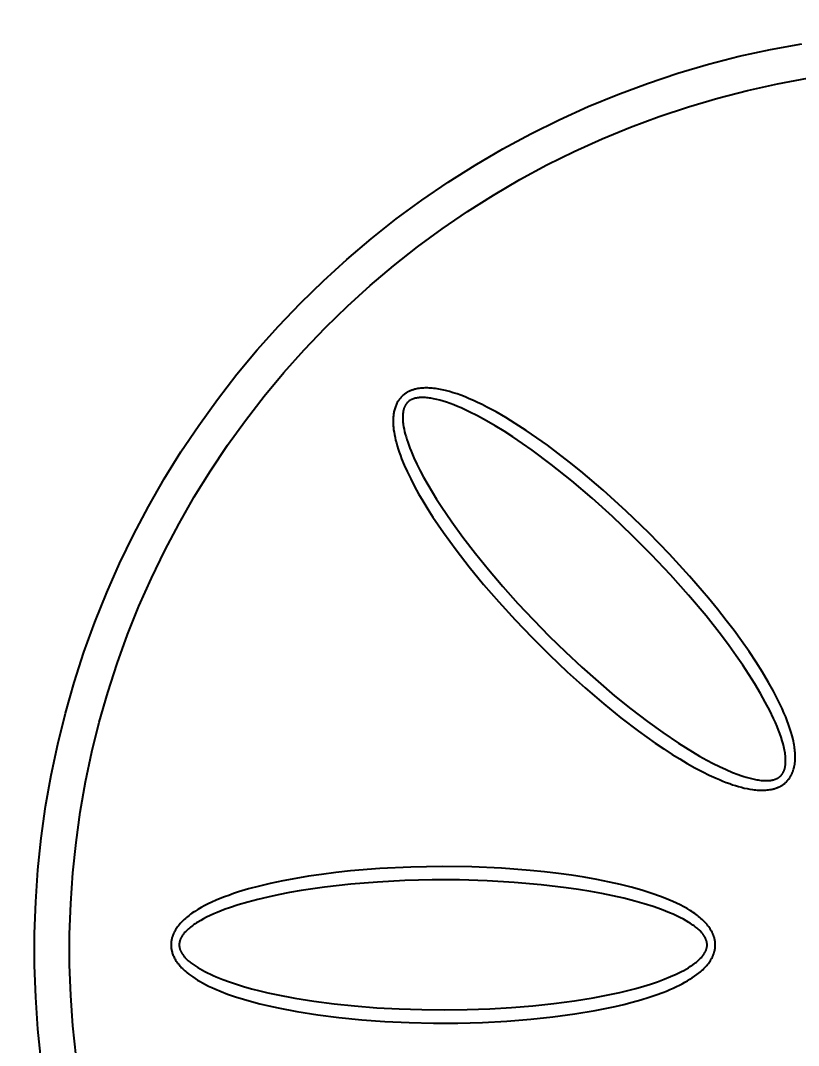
# Model space of a CAD drawing. Header units: millimetres. Extents: x 2944 to 4044, y 1234 to 2718.
# Drawn here: x 3771.12 to 3798.56, y 1648.85 to 1685 of the extents above; entities that cross this region are included whole.
import ezdxf

# ---------------------------------------------------------------- set-up
doc = ezdxf.new("R2010")
doc.units = ezdxf.units.MM
doc.layers.add('DIM2', color=3, linetype='Continuous')
doc.layers.add('main', color=7, linetype='Continuous')
doc.styles.get("Standard").update_dxf_attribs({"font": 'arial.ttf'})
doc.dimstyles.new('ISO-25', dxfattribs={"dimtxt": 2.5, "dimasz": 2.5, "dimexe": 1.25, "dimexo": 0.625, "dimtad": 1, "dimtxsty": 'Standard', "dimcen": 2.5, "dimadec": 0, "dimazin": 0, "dimtfac": 1, "dimtmove": 0, "dimatfit": 3, "dimfxl": 1, "dimarcsym": 0})

# ---------------------------------------------------------------- blocks, each defined once
blk = doc.blocks.new('*D23')
at = {"layer": 'Defpoints', "color": 0, "transparency": 16777216}
for p in [(3748.658, 1786.691), (3748.658, 1652.306), (3895.616, 1649.24)]:
    blk.add_point(p, dxfattribs=at)
at = {"layer": 'DIM2', "color": 0, "lineweight": -2, "transparency": 16777216}
for p, q in [((3748.658, 1652.931), (3748.658, 1787.941)), ((3895.616, 1649.865), (3895.616, 1787.941)), ((3883.616, 1786.691), (3760.658, 1786.691))]:
    blk.add_line(p, q, dxfattribs=at)
at = {"layer": 'DIM2', "color": 0, "transparency": 16777216}
for points in [[(3760.658, 1788.691), (3760.658, 1784.691), (3748.658, 1786.691)], [(3883.616, 1788.691), (3883.616, 1784.691), (3895.616, 1786.691)]]:
    blk.add_solid(points, dxfattribs=at)
at = {"layer": 'DIM2', "color": 0, "transparency": 16777216, "insert": (3822.137, 1799.222), "char_height": 15, "attachment_point": 5}
blk.add_mtext('147', dxfattribs=at)

msp = doc.modelspace()

# ---------------------------------------------------------------- linework, layer by layer
at = {"layer": 'main'}
for p, q in [((3796.47, 1683.734), (3797.568, 1683.976)), ((3797.568, 1683.976), (3798.673, 1684.179)), ((3795.382, 1683.454), (3796.47, 1683.734)), ((3794.303, 1683.136), (3795.382, 1683.454)), ((3793.237, 1682.781), (3794.303, 1683.136)), ((3797.813, 1682.765), (3798.877, 1682.961)), ((3792.183, 1682.39), (3793.237, 1682.781)), ((3795.711, 1682.263), (3796.758, 1682.532)), ((3796.758, 1682.532), (3797.813, 1682.765)), ((3791.144, 1681.962), (3792.183, 1682.39)), ((3794.674, 1681.957), (3795.711, 1682.263)), ((3790.12, 1681.498), (3791.144, 1681.962)), ((3793.648, 1681.616), (3794.674, 1681.957)), ((3789.113, 1680.999), (3790.12, 1681.498)), ((3792.635, 1681.24), (3793.648, 1681.616)), ((3791.635, 1680.828), (3792.635, 1681.24)), ((3788.124, 1680.466), (3789.113, 1680.999)), ((3790.65, 1680.382), (3791.635, 1680.828)), ((3787.154, 1679.898), (3788.124, 1680.466)), ((3789.682, 1679.902), (3790.65, 1680.382)), ((3786.204, 1679.297), (3787.154, 1679.898)), ((3788.73, 1679.389), (3789.682, 1679.902)), ((3785.276, 1678.664), (3786.204, 1679.297)), ((3787.797, 1678.843), (3788.73, 1679.389)), ((3784.37, 1677.998), (3785.276, 1678.664)), ((3786.884, 1678.265), (3787.797, 1678.843)), ((3785.991, 1677.656), (3786.884, 1678.265)), ((3783.488, 1677.302), (3784.37, 1677.998)), ((3785.119, 1677.016), (3785.991, 1677.656)), ((3782.631, 1676.575), (3783.488, 1677.302)), ((3784.271, 1676.346), (3785.119, 1677.016)), ((3781.799, 1675.819), (3782.631, 1676.575)), ((3783.446, 1675.647), (3784.271, 1676.346)), ((3780.994, 1675.035), (3781.799, 1675.819)), ((3782.646, 1674.92), (3783.446, 1675.647)), ((3780.217, 1674.223), (3780.994, 1675.035)), ((3781.872, 1674.166), (3782.646, 1674.92)), ((3779.468, 1673.385), (3780.217, 1674.223)), ((3781.124, 1673.385), (3781.872, 1674.166)), ((3778.749, 1672.521), (3779.468, 1673.385)), ((3780.404, 1672.579), (3781.124, 1673.385)), ((3778.06, 1671.633), (3778.749, 1672.521)), ((3779.712, 1671.748), (3780.404, 1672.579)), ((3785.277, 1672.034), (3785.226, 1672.029)), ((3785.327, 1672.037), (3785.277, 1672.034)), ((3785.378, 1672.039), (3785.327, 1672.037)), ((3785.429, 1672.04), (3785.378, 1672.039)), ((3785.479, 1672.039), (3785.429, 1672.04)), ((3785.53, 1672.038), (3785.479, 1672.039)), ((3785.58, 1672.035), (3785.53, 1672.038)), ((3785.631, 1672.031), (3785.58, 1672.035)), ((3785.692, 1672.025), (3785.631, 1672.031)), ((3779.05, 1670.894), (3779.712, 1671.748)), ((3784.515, 1671.684), (3784.496, 1671.66)), ((3784.536, 1671.707), (3784.515, 1671.684)), ((3784.557, 1671.729), (3784.536, 1671.707)), ((3784.579, 1671.751), (3784.557, 1671.729)), ((3784.59, 1671.761), (3784.579, 1671.751)), ((3784.601, 1671.772), (3784.59, 1671.761)), ((3784.616, 1671.785), (3784.601, 1671.772)), ((3784.632, 1671.798), (3784.616, 1671.785)), ((3784.648, 1671.81), (3784.632, 1671.798)), ((3784.664, 1671.823), (3784.648, 1671.81)), ((3784.68, 1671.834), (3784.664, 1671.823)), ((3784.697, 1671.846), (3784.68, 1671.834)), ((3784.714, 1671.857), (3784.697, 1671.846)), ((3784.731, 1671.868), (3784.714, 1671.857)), ((3784.748, 1671.878), (3784.731, 1671.868)), ((3784.766, 1671.888), (3784.748, 1671.878)), ((3784.783, 1671.898), (3784.766, 1671.888)), ((3784.801, 1671.907), (3784.783, 1671.898)), ((3784.819, 1671.916), (3784.801, 1671.907)), ((3784.837, 1671.925), (3784.819, 1671.916)), ((3784.856, 1671.933), (3784.837, 1671.925)), ((3784.874, 1671.941), (3784.856, 1671.933)), ((3784.896, 1671.949), (3784.874, 1671.941)), ((3784.917, 1671.958), (3784.896, 1671.949)), ((3784.938, 1671.965), (3784.917, 1671.958)), ((3784.96, 1671.972), (3784.938, 1671.965)), ((3784.981, 1671.979), (3784.96, 1671.972)), ((3785.003, 1671.986), (3784.981, 1671.979)), ((3785.025, 1671.992), (3785.003, 1671.986)), ((3785.036, 1671.674), (3785.018, 1671.669)), ((3785.047, 1671.997), (3785.025, 1671.992)), ((3785.055, 1671.678), (3785.036, 1671.674)), ((3785.092, 1672.007), (3785.047, 1671.997)), ((3785.073, 1671.682), (3785.055, 1671.678)), ((3785.092, 1671.685), (3785.073, 1671.682)), ((3785.136, 1672.016), (3785.092, 1672.007)), ((3785.11, 1671.689), (3785.092, 1671.685)), ((3785.129, 1671.691), (3785.11, 1671.689)), ((3785.148, 1671.694), (3785.129, 1671.691)), ((3785.181, 1672.023), (3785.136, 1672.016)), ((3785.167, 1671.696), (3785.148, 1671.694)), ((3785.186, 1671.698), (3785.167, 1671.696)), ((3785.226, 1672.029), (3785.181, 1672.023)), ((3785.224, 1671.7), (3785.186, 1671.698)), ((3785.262, 1671.701), (3785.224, 1671.7)), ((3785.3, 1671.701), (3785.262, 1671.701)), ((3785.348, 1671.7), (3785.3, 1671.701)), ((3785.397, 1671.698), (3785.348, 1671.7)), ((3785.445, 1671.694), (3785.397, 1671.698)), ((3785.494, 1671.689), (3785.445, 1671.694)), ((3785.542, 1671.682), (3785.494, 1671.689)), ((3785.59, 1671.675), (3785.542, 1671.682)), ((3785.638, 1671.667), (3785.59, 1671.675)), ((3785.752, 1672.017), (3785.692, 1672.025)), ((3785.813, 1672.008), (3785.752, 1672.017)), ((3785.873, 1671.998), (3785.813, 1672.008)), ((3785.933, 1671.987), (3785.873, 1671.998)), ((3785.993, 1671.975), (3785.933, 1671.987)), ((3786.112, 1671.947), (3785.993, 1671.975)), ((3786.248, 1671.912), (3786.112, 1671.947)), ((3786.382, 1671.872), (3786.248, 1671.912)), ((3786.515, 1671.828), (3786.382, 1671.872)), ((3786.647, 1671.781), (3786.515, 1671.828)), ((3786.797, 1671.723), (3786.647, 1671.781)), ((3786.945, 1671.662), (3786.797, 1671.723)), ((3777.403, 1670.721), (3778.06, 1671.633)), ((3784.316, 1671.308), (3784.307, 1671.273)), ((3784.327, 1671.343), (3784.316, 1671.308)), ((3784.338, 1671.375), (3784.327, 1671.343)), ((3784.35, 1671.406), (3784.338, 1671.375)), ((3784.363, 1671.437), (3784.35, 1671.406)), ((3784.377, 1671.468), (3784.363, 1671.437)), ((3784.391, 1671.498), (3784.377, 1671.468)), ((3784.407, 1671.527), (3784.391, 1671.498)), ((3784.424, 1671.557), (3784.407, 1671.527)), ((3784.433, 1671.571), (3784.424, 1671.557)), ((3784.442, 1671.585), (3784.433, 1671.571)), ((3784.459, 1671.611), (3784.442, 1671.585)), ((3784.477, 1671.636), (3784.459, 1671.611)), ((3784.496, 1671.66), (3784.477, 1671.636)), ((3784.638, 1671.31), (3784.634, 1671.297)), ((3784.643, 1671.323), (3784.638, 1671.31)), ((3784.647, 1671.337), (3784.643, 1671.323)), ((3784.652, 1671.35), (3784.647, 1671.337)), ((3784.658, 1671.363), (3784.652, 1671.35)), ((3784.663, 1671.376), (3784.658, 1671.363)), ((3784.669, 1671.388), (3784.663, 1671.376)), ((3784.675, 1671.399), (3784.669, 1671.388)), ((3784.68, 1671.41), (3784.675, 1671.399)), ((3784.686, 1671.421), (3784.68, 1671.41)), ((3784.692, 1671.431), (3784.686, 1671.421)), ((3784.698, 1671.442), (3784.692, 1671.431)), ((3784.705, 1671.452), (3784.698, 1671.442)), ((3784.712, 1671.462), (3784.705, 1671.452)), ((3784.719, 1671.472), (3784.712, 1671.462)), ((3784.726, 1671.482), (3784.719, 1671.472)), ((3784.733, 1671.491), (3784.726, 1671.482)), ((3784.741, 1671.5), (3784.733, 1671.491)), ((3784.749, 1671.51), (3784.741, 1671.5)), ((3784.757, 1671.519), (3784.749, 1671.51)), ((3784.765, 1671.527), (3784.757, 1671.519)), ((3784.774, 1671.536), (3784.765, 1671.527)), ((3784.783, 1671.544), (3784.774, 1671.536)), ((3784.794, 1671.554), (3784.783, 1671.544)), ((3784.806, 1671.564), (3784.794, 1671.554)), ((3784.819, 1671.574), (3784.806, 1671.564)), ((3784.831, 1671.583), (3784.819, 1671.574)), ((3784.844, 1671.592), (3784.831, 1671.583)), ((3784.857, 1671.6), (3784.844, 1671.592)), ((3784.871, 1671.608), (3784.857, 1671.6)), ((3784.884, 1671.616), (3784.871, 1671.608)), ((3784.898, 1671.623), (3784.884, 1671.616)), ((3784.912, 1671.63), (3784.898, 1671.623)), ((3784.926, 1671.636), (3784.912, 1671.63)), ((3784.941, 1671.642), (3784.926, 1671.636)), ((3784.955, 1671.648), (3784.941, 1671.642)), ((3784.97, 1671.653), (3784.955, 1671.648)), ((3784.985, 1671.659), (3784.97, 1671.653)), ((3785, 1671.663), (3784.985, 1671.659)), ((3785.018, 1671.669), (3785, 1671.663)), ((3785.686, 1671.658), (3785.638, 1671.667)), ((3785.743, 1671.646), (3785.686, 1671.658)), ((3785.8, 1671.633), (3785.743, 1671.646)), ((3785.913, 1671.604), (3785.8, 1671.633)), ((3786.025, 1671.571), (3785.913, 1671.604)), ((3786.137, 1671.535), (3786.025, 1671.571)), ((3786.268, 1671.49), (3786.137, 1671.535)), ((3786.399, 1671.441), (3786.268, 1671.49)), ((3786.528, 1671.389), (3786.399, 1671.441)), ((3786.656, 1671.334), (3786.528, 1671.389)), ((3786.802, 1671.269), (3786.656, 1671.334)), ((3787.092, 1671.598), (3786.945, 1671.662)), ((3787.237, 1671.531), (3787.092, 1671.598)), ((3787.403, 1671.451), (3787.237, 1671.531)), ((3787.568, 1671.368), (3787.403, 1671.451)), ((3787.892, 1671.194), (3787.568, 1671.368)), ((3784.261, 1670.98), (3784.26, 1670.94)), ((3784.264, 1671.02), (3784.261, 1670.98)), ((3784.268, 1671.059), (3784.264, 1671.02)), ((3784.272, 1671.095), (3784.268, 1671.059)), ((3784.277, 1671.131), (3784.272, 1671.095)), ((3784.283, 1671.167), (3784.277, 1671.131)), ((3784.29, 1671.203), (3784.283, 1671.167)), ((3784.298, 1671.238), (3784.29, 1671.203)), ((3784.307, 1671.273), (3784.298, 1671.238)), ((3784.598, 1671.074), (3784.597, 1671.041)), ((3784.597, 1671.041), (3784.597, 1671.007)), ((3784.597, 1671.007), (3784.597, 1670.974)), ((3784.597, 1670.974), (3784.598, 1670.941)), ((3784.6, 1671.107), (3784.598, 1671.074)), ((3784.604, 1671.14), (3784.6, 1671.107)), ((3784.608, 1671.173), (3784.604, 1671.14)), ((3784.612, 1671.201), (3784.608, 1671.173)), ((3784.617, 1671.228), (3784.612, 1671.201)), ((3784.623, 1671.256), (3784.617, 1671.228)), ((3784.627, 1671.269), (3784.623, 1671.256)), ((3784.63, 1671.283), (3784.627, 1671.269)), ((3784.634, 1671.297), (3784.63, 1671.283)), ((3786.945, 1671.201), (3786.802, 1671.269)), ((3787.23, 1671.057), (3786.945, 1671.201)), ((3787.549, 1670.884), (3787.23, 1671.057)), ((3788.234, 1670.996), (3787.892, 1671.194)), ((3788.57, 1670.79), (3788.234, 1670.996)), ((3776.777, 1669.787), (3777.403, 1670.721)), ((3778.418, 1670.017), (3779.05, 1670.894)), ((3784.26, 1670.94), (3784.258, 1670.9)), ((3784.258, 1670.9), (3784.258, 1670.861)), ((3784.258, 1670.861), (3784.259, 1670.821)), ((3784.259, 1670.821), (3784.26, 1670.781)), ((3784.26, 1670.781), (3784.262, 1670.741)), ((3784.262, 1670.741), (3784.265, 1670.697)), ((3784.265, 1670.697), (3784.269, 1670.654)), ((3784.269, 1670.654), (3784.278, 1670.567)), ((3784.598, 1670.941), (3784.6, 1670.908)), ((3784.6, 1670.908), (3784.603, 1670.867)), ((3784.603, 1670.867), (3784.607, 1670.827)), ((3784.607, 1670.827), (3784.612, 1670.786)), ((3784.612, 1670.786), (3784.617, 1670.746)), ((3784.617, 1670.746), (3784.63, 1670.666)), ((3784.63, 1670.666), (3784.646, 1670.586)), ((3784.646, 1670.586), (3784.666, 1670.496)), ((3787.864, 1670.701), (3787.549, 1670.884)), ((3788.174, 1670.511), (3787.864, 1670.701)), ((3788.954, 1670.541), (3788.57, 1670.79)), ((3784.278, 1670.567), (3784.291, 1670.48)), ((3784.291, 1670.48), (3784.306, 1670.394)), ((3784.306, 1670.394), (3784.326, 1670.295)), ((3784.326, 1670.295), (3784.348, 1670.197)), ((3784.666, 1670.496), (3784.689, 1670.406)), ((3784.689, 1670.406), (3784.714, 1670.317)), ((3784.714, 1670.317), (3784.741, 1670.228)), ((3784.741, 1670.228), (3784.776, 1670.123)), ((3788.48, 1670.314), (3788.174, 1670.511)), ((3788.824, 1670.081), (3788.48, 1670.314)), ((3789.332, 1670.283), (3788.954, 1670.541)), ((3789.704, 1670.017), (3789.332, 1670.283)), ((3777.816, 1669.119), (3778.418, 1670.017)), ((3784.348, 1670.197), (3784.374, 1670.099)), ((3784.374, 1670.099), (3784.401, 1670.002)), ((3784.401, 1670.002), (3784.437, 1669.886)), ((3784.437, 1669.886), (3784.475, 1669.771)), ((3784.776, 1670.123), (3784.812, 1670.019)), ((3784.812, 1670.019), (3784.851, 1669.916)), ((3784.851, 1669.916), (3784.892, 1669.814)), ((3789.165, 1669.842), (3788.824, 1670.081)), ((3790.071, 1669.743), (3789.704, 1670.017)), ((3776.185, 1668.832), (3776.777, 1669.787)), ((3784.475, 1669.771), (3784.515, 1669.657)), ((3784.515, 1669.657), (3784.558, 1669.544)), ((3784.558, 1669.544), (3784.65, 1669.32)), ((3784.892, 1669.814), (3784.992, 1669.579)), ((3784.992, 1669.579), (3785.1, 1669.347)), ((3789.832, 1669.345), (3789.165, 1669.842)), ((3790.48, 1669.426), (3790.071, 1669.743)), ((3784.65, 1669.32), (3784.75, 1669.099)), ((3785.1, 1669.347), (3785.215, 1669.119)), ((3790.564, 1668.761), (3789.832, 1669.345)), ((3790.883, 1669.101), (3790.48, 1669.426)), ((3775.626, 1667.857), (3776.185, 1668.832)), ((3777.246, 1668.2), (3777.816, 1669.119)), ((3784.75, 1669.099), (3784.879, 1668.832)), ((3784.879, 1668.832), (3785.015, 1668.57)), ((3785.215, 1669.119), (3785.334, 1668.893)), ((3785.334, 1668.893), (3785.48, 1668.633)), ((3791.671, 1668.431), (3790.883, 1669.101)), ((3785.015, 1668.57), (3785.158, 1668.311)), ((3785.48, 1668.633), (3785.632, 1668.376)), ((3791.277, 1668.154), (3790.564, 1668.761)), ((3792.485, 1667.692), (3791.671, 1668.431)), ((3776.708, 1667.262), (3777.246, 1668.2)), ((3785.158, 1668.311), (3785.307, 1668.055)), ((3785.307, 1668.055), (3785.481, 1667.77)), ((3785.632, 1668.376), (3785.788, 1668.123)), ((3785.788, 1668.123), (3785.949, 1667.872)), ((3791.996, 1667.507), (3791.277, 1668.154)), ((3775.101, 1666.864), (3775.626, 1667.857)), ((3785.481, 1667.77), (3785.661, 1667.489)), ((3785.949, 1667.872), (3786.326, 1667.317)), ((3785.661, 1667.489), (3786.036, 1666.938)), ((3792.696, 1666.84), (3791.996, 1667.507)), ((3793.276, 1666.928), (3792.485, 1667.692)), ((3776.203, 1666.306), (3776.708, 1667.262)), ((3786.326, 1667.317), (3786.72, 1666.774)), ((3774.611, 1665.852), (3775.101, 1666.864)), ((3786.036, 1666.938), (3786.478, 1666.33)), ((3786.72, 1666.774), (3787.162, 1666.199)), ((3793.378, 1666.154), (3792.696, 1666.84)), ((3794.009, 1666.174), (3793.276, 1666.928)), ((3775.732, 1665.334), (3776.203, 1666.306)), ((3786.478, 1666.33), (3786.938, 1665.735)), ((3787.162, 1666.199), (3787.62, 1665.635)), ((3794.041, 1665.45), (3793.378, 1666.154)), ((3794.719, 1665.399), (3794.009, 1666.174)), ((3774.156, 1664.824), (3774.611, 1665.852)), ((3786.938, 1665.735), (3787.453, 1665.108)), ((3787.62, 1665.635), (3788.133, 1665.033)), ((3775.294, 1664.345), (3775.732, 1665.334)), ((3794.68, 1664.734), (3794.041, 1665.45)), ((3795.378, 1664.633), (3794.719, 1665.399)), ((3773.737, 1663.781), (3774.156, 1664.824)), ((3787.453, 1665.108), (3787.984, 1664.495)), ((3788.133, 1665.033), (3788.661, 1664.444)), ((3787.984, 1664.495), (3788.564, 1663.858)), ((3788.661, 1664.444), (3789.207, 1663.862)), ((3795.297, 1663.999), (3794.68, 1664.734)), ((3795.698, 1664.242), (3795.378, 1664.633)), ((3774.892, 1663.342), (3775.294, 1664.345)), ((3796.011, 1663.845), (3795.698, 1664.242)), ((3773.355, 1662.724), (3773.737, 1663.781)), ((3788.564, 1663.858), (3789.16, 1663.235)), ((3789.207, 1663.862), (3789.765, 1663.293)), ((3795.843, 1663.305), (3795.297, 1663.999)), ((3796.285, 1663.484), (3796.011, 1663.845)), ((3796.553, 1663.117), (3796.285, 1663.484)), ((3774.524, 1662.325), (3774.892, 1663.342)), ((3789.16, 1663.235), (3789.771, 1662.628)), ((3789.765, 1663.293), (3790.336, 1662.736)), ((3796.107, 1662.951), (3795.843, 1663.305)), ((3796.813, 1662.745), (3796.553, 1663.117)), ((3773.009, 1661.655), (3773.355, 1662.724)), ((3790.336, 1662.736), (3790.919, 1662.192)), ((3796.365, 1662.593), (3796.107, 1662.951)), ((3797.065, 1662.368), (3796.813, 1662.745)), ((3774.191, 1661.297), (3774.524, 1662.325)), ((3789.771, 1662.628), (3790.396, 1662.035)), ((3796.59, 1662.267), (3796.365, 1662.593)), ((3797.288, 1662.015), (3797.065, 1662.368)), ((3790.396, 1662.035), (3791.034, 1661.461)), ((3790.919, 1662.192), (3791.489, 1661.684)), ((3796.809, 1661.936), (3796.59, 1662.267)), ((3797.02, 1661.601), (3796.809, 1661.936)), ((3797.502, 1661.657), (3797.288, 1662.015)), ((3772.701, 1660.574), (3773.009, 1661.655)), ((3791.489, 1661.684), (3792.071, 1661.189)), ((3797.222, 1661.26), (3797.02, 1661.601)), ((3797.677, 1661.343), (3797.502, 1661.657)), ((3773.895, 1660.257), (3774.191, 1661.297)), ((3791.034, 1661.461), (3791.686, 1660.903)), ((3792.071, 1661.189), (3792.643, 1660.727)), ((3797.388, 1660.964), (3797.222, 1661.26)), ((3797.843, 1661.023), (3797.677, 1661.343)), ((3791.686, 1660.903), (3792.294, 1660.412)), ((3797.545, 1660.663), (3797.388, 1660.964)), ((3797.981, 1660.735), (3797.843, 1661.023)), ((3772.431, 1659.483), (3772.701, 1660.574)), ((3792.643, 1660.727), (3793.228, 1660.279)), ((3797.678, 1660.385), (3797.545, 1660.663)), ((3798.045, 1660.589), (3797.981, 1660.735)), ((3798.107, 1660.442), (3798.045, 1660.589)), ((3773.635, 1659.208), (3773.895, 1660.257)), ((3792.294, 1660.412), (3792.915, 1659.939)), ((3793.228, 1660.279), (3793.769, 1659.889)), ((3797.741, 1660.244), (3797.678, 1660.385)), ((3797.801, 1660.102), (3797.741, 1660.244)), ((3798.161, 1660.306), (3798.107, 1660.442)), ((3798.211, 1660.169), (3798.161, 1660.306)), ((3798.258, 1660.031), (3798.211, 1660.169)), ((3792.915, 1659.939), (3793.504, 1659.519)), ((3793.769, 1659.889), (3794.322, 1659.515)), ((3797.851, 1659.978), (3797.801, 1660.102)), ((3797.898, 1659.852), (3797.851, 1659.978)), ((3797.942, 1659.725), (3797.898, 1659.852)), ((3798.302, 1659.892), (3798.258, 1660.031)), ((3798.336, 1659.768), (3798.302, 1659.892)), ((3798.367, 1659.643), (3798.336, 1659.768)), ((3772.198, 1658.384), (3772.431, 1659.483)), ((3793.504, 1659.519), (3793.804, 1659.316)), ((3794.322, 1659.515), (3794.569, 1659.358)), ((3797.982, 1659.596), (3797.942, 1659.725)), ((3798.013, 1659.488), (3797.982, 1659.596)), ((3798.04, 1659.38), (3798.013, 1659.488)), ((3798.381, 1659.58), (3798.367, 1659.643)), ((3798.393, 1659.517), (3798.381, 1659.58)), ((3798.405, 1659.454), (3798.393, 1659.517)), ((3798.415, 1659.39), (3798.405, 1659.454)), ((3798.422, 1659.337), (3798.415, 1659.39)), ((3773.411, 1658.15), (3773.635, 1659.208)), ((3793.804, 1659.316), (3794.107, 1659.12)), ((3794.107, 1659.12), (3794.37, 1658.957)), ((3794.569, 1659.358), (3794.818, 1659.205)), ((3794.818, 1659.205), (3795.07, 1659.057)), ((3795.07, 1659.057), (3795.326, 1658.915)), ((3798.053, 1659.325), (3798.04, 1659.38)), ((3798.064, 1659.27), (3798.053, 1659.325)), ((3798.074, 1659.215), (3798.064, 1659.27)), ((3798.083, 1659.159), (3798.074, 1659.215)), ((3798.089, 1659.114), (3798.083, 1659.159)), ((3798.095, 1659.07), (3798.089, 1659.114)), ((3798.099, 1659.025), (3798.095, 1659.07)), ((3798.103, 1658.98), (3798.099, 1659.025)), ((3798.429, 1659.284), (3798.422, 1659.337)), ((3798.434, 1659.231), (3798.429, 1659.284)), ((3798.439, 1659.177), (3798.434, 1659.231)), ((3798.442, 1659.124), (3798.439, 1659.177)), ((3798.443, 1659.07), (3798.442, 1659.124)), ((3798.444, 1659.017), (3798.443, 1659.07)), ((3794.37, 1658.957), (3794.636, 1658.8)), ((3794.636, 1658.8), (3794.905, 1658.648)), ((3795.326, 1658.915), (3795.548, 1658.798)), ((3795.548, 1658.798), (3795.773, 1658.686)), ((3795.773, 1658.686), (3796.001, 1658.58)), ((3798.08, 1658.642), (3798.084, 1658.659)), ((3798.084, 1658.659), (3798.087, 1658.676)), ((3798.087, 1658.676), (3798.09, 1658.694)), ((3798.09, 1658.694), (3798.093, 1658.711)), ((3798.093, 1658.711), (3798.095, 1658.729)), ((3798.095, 1658.729), (3798.099, 1658.764)), ((3798.099, 1658.764), (3798.102, 1658.799)), ((3798.102, 1658.799), (3798.104, 1658.821)), ((3798.105, 1658.934), (3798.103, 1658.98)), ((3798.104, 1658.821), (3798.105, 1658.844)), ((3798.105, 1658.889), (3798.105, 1658.934)), ((3798.105, 1658.844), (3798.105, 1658.889)), ((3798.399, 1658.637), (3798.405, 1658.66)), ((3798.405, 1658.66), (3798.41, 1658.683)), ((3798.41, 1658.683), (3798.419, 1658.729)), ((3798.419, 1658.729), (3798.427, 1658.776)), ((3798.427, 1658.776), (3798.433, 1658.822)), ((3798.433, 1658.822), (3798.437, 1658.869)), ((3798.437, 1658.869), (3798.441, 1658.916)), ((3798.441, 1658.916), (3798.443, 1658.963)), ((3798.443, 1658.963), (3798.444, 1659.017)), ((3772.004, 1657.276), (3772.198, 1658.384)), ((3794.905, 1658.648), (3795.179, 1658.504)), ((3795.179, 1658.504), (3795.412, 1658.388)), ((3795.412, 1658.388), (3795.649, 1658.279)), ((3796.001, 1658.58), (3796.233, 1658.482)), ((3796.233, 1658.482), (3796.428, 1658.407)), ((3796.428, 1658.407), (3796.526, 1658.372)), ((3796.526, 1658.372), (3796.625, 1658.34)), ((3796.625, 1658.34), (3796.715, 1658.312)), ((3796.715, 1658.312), (3796.806, 1658.286)), ((3797.84, 1658.291), (3797.853, 1658.299)), ((3797.853, 1658.299), (3797.866, 1658.308)), ((3797.866, 1658.308), (3797.878, 1658.316)), ((3797.878, 1658.316), (3797.89, 1658.325)), ((3797.89, 1658.325), (3797.902, 1658.335)), ((3797.902, 1658.335), (3797.913, 1658.345)), ((3797.913, 1658.345), (3797.924, 1658.355)), ((3797.924, 1658.355), (3797.935, 1658.365)), ((3797.935, 1658.365), (3797.945, 1658.376)), ((3797.945, 1658.376), (3797.955, 1658.387)), ((3797.955, 1658.387), (3797.964, 1658.398)), ((3797.964, 1658.398), (3797.974, 1658.41)), ((3797.974, 1658.41), (3797.983, 1658.421)), ((3797.983, 1658.421), (3797.991, 1658.434)), ((3797.991, 1658.434), (3797.999, 1658.446)), ((3797.999, 1658.446), (3798.007, 1658.459)), ((3798.007, 1658.459), (3798.015, 1658.472)), ((3798.015, 1658.472), (3798.022, 1658.485)), ((3798.022, 1658.485), (3798.029, 1658.498)), ((3798.029, 1658.498), (3798.035, 1658.512)), ((3798.035, 1658.512), (3798.042, 1658.525)), ((3798.042, 1658.525), (3798.048, 1658.542)), ((3798.048, 1658.542), (3798.055, 1658.558)), ((3798.055, 1658.558), (3798.06, 1658.575)), ((3798.06, 1658.575), (3798.066, 1658.591)), ((3798.066, 1658.591), (3798.071, 1658.608)), ((3798.071, 1658.608), (3798.076, 1658.625)), ((3798.076, 1658.625), (3798.08, 1658.642)), ((3798.248, 1658.29), (3798.259, 1658.307)), ((3798.259, 1658.307), (3798.27, 1658.325)), ((3798.27, 1658.325), (3798.281, 1658.343)), ((3798.281, 1658.343), (3798.292, 1658.361)), ((3798.292, 1658.361), (3798.302, 1658.379)), ((3798.302, 1658.379), (3798.311, 1658.398)), ((3798.311, 1658.398), (3798.32, 1658.416)), ((3798.32, 1658.416), (3798.329, 1658.435)), ((3798.329, 1658.435), (3798.338, 1658.454)), ((3798.338, 1658.454), (3798.346, 1658.474)), ((3798.346, 1658.474), (3798.354, 1658.493)), ((3798.354, 1658.493), (3798.361, 1658.513)), ((3798.361, 1658.513), (3798.368, 1658.532)), ((3798.368, 1658.532), (3798.375, 1658.552)), ((3798.375, 1658.552), (3798.387, 1658.592)), ((3798.387, 1658.592), (3798.394, 1658.615)), ((3798.394, 1658.615), (3798.399, 1658.637)), ((3773.225, 1657.085), (3773.411, 1658.15)), ((3795.649, 1658.279), (3795.768, 1658.228)), ((3795.768, 1658.228), (3795.888, 1658.178)), ((3795.888, 1658.178), (3796.01, 1658.131)), ((3796.01, 1658.131), (3796.132, 1658.086)), ((3796.132, 1658.086), (3796.236, 1658.05)), ((3796.236, 1658.05), (3796.34, 1658.017)), ((3796.34, 1658.017), (3796.445, 1657.986)), ((3796.445, 1657.986), (3796.551, 1657.957)), ((3796.551, 1657.957), (3796.647, 1657.933)), ((3796.806, 1658.286), (3796.897, 1658.263)), ((3796.897, 1658.263), (3796.989, 1658.242)), ((3796.989, 1658.242), (3797.087, 1658.224)), ((3797.087, 1658.224), (3797.137, 1658.216)), ((3797.137, 1658.216), (3797.186, 1658.209)), ((3797.186, 1658.209), (3797.236, 1658.203)), ((3797.236, 1658.203), (3797.285, 1658.198)), ((3797.285, 1658.198), (3797.335, 1658.195)), ((3797.335, 1658.195), (3797.385, 1658.193)), ((3797.385, 1658.193), (3797.423, 1658.193)), ((3797.423, 1658.193), (3797.461, 1658.194)), ((3797.461, 1658.194), (3797.499, 1658.196)), ((3797.499, 1658.196), (3797.537, 1658.199)), ((3797.537, 1658.199), (3797.556, 1658.201)), ((3797.556, 1658.201), (3797.574, 1658.203)), ((3797.574, 1658.203), (3797.593, 1658.206)), ((3797.593, 1658.206), (3797.612, 1658.209)), ((3797.612, 1658.209), (3797.63, 1658.213)), ((3797.63, 1658.213), (3797.649, 1658.217)), ((3797.649, 1658.217), (3797.667, 1658.221)), ((3797.667, 1658.221), (3797.685, 1658.226)), ((3797.685, 1658.226), (3797.7, 1658.231)), ((3797.7, 1658.231), (3797.715, 1658.235)), ((3797.715, 1658.235), (3797.729, 1658.24)), ((3797.729, 1658.24), (3797.744, 1658.245)), ((3797.744, 1658.245), (3797.758, 1658.251)), ((3797.758, 1658.251), (3797.772, 1658.257)), ((3797.76, 1657.928), (3797.78, 1657.935)), ((3797.772, 1658.257), (3797.786, 1658.263)), ((3797.78, 1657.935), (3797.799, 1657.942)), ((3797.786, 1658.263), (3797.8, 1658.269)), ((3797.799, 1657.942), (3797.818, 1657.95)), ((3797.8, 1658.269), (3797.813, 1658.276)), ((3797.813, 1658.276), (3797.827, 1658.284)), ((3797.818, 1657.95), (3797.838, 1657.958)), ((3797.827, 1658.284), (3797.84, 1658.291)), ((3797.838, 1657.958), (3797.856, 1657.966)), ((3797.856, 1657.966), (3797.875, 1657.975)), ((3797.875, 1657.975), (3797.894, 1657.984)), ((3797.894, 1657.984), (3797.912, 1657.993)), ((3797.912, 1657.993), (3797.93, 1658.003)), ((3797.93, 1658.003), (3797.948, 1658.013)), ((3797.948, 1658.013), (3797.966, 1658.023)), ((3797.966, 1658.023), (3797.983, 1658.034)), ((3797.983, 1658.034), (3798.001, 1658.045)), ((3798.001, 1658.045), (3798.018, 1658.057)), ((3798.018, 1658.057), (3798.034, 1658.069)), ((3798.034, 1658.069), (3798.051, 1658.081)), ((3798.051, 1658.081), (3798.067, 1658.094)), ((3798.067, 1658.094), (3798.083, 1658.107)), ((3798.083, 1658.107), (3798.098, 1658.121)), ((3798.098, 1658.121), (3798.114, 1658.135)), ((3798.114, 1658.135), (3798.129, 1658.149)), ((3798.129, 1658.149), (3798.143, 1658.163)), ((3798.143, 1658.163), (3798.157, 1658.178)), ((3798.157, 1658.178), (3798.171, 1658.193)), ((3798.171, 1658.193), (3798.185, 1658.208)), ((3798.185, 1658.208), (3798.198, 1658.224)), ((3798.198, 1658.224), (3798.211, 1658.24)), ((3798.211, 1658.24), (3798.224, 1658.257)), ((3798.224, 1658.257), (3798.236, 1658.273)), ((3798.236, 1658.273), (3798.248, 1658.29)), ((3796.647, 1657.933), (3796.744, 1657.912)), ((3796.744, 1657.912), (3796.841, 1657.894)), ((3796.841, 1657.894), (3796.938, 1657.879)), ((3796.938, 1657.879), (3796.991, 1657.872)), ((3796.991, 1657.872), (3797.045, 1657.866)), ((3797.045, 1657.866), (3797.098, 1657.861)), ((3797.098, 1657.861), (3797.152, 1657.858)), ((3797.152, 1657.858), (3797.205, 1657.856)), ((3797.205, 1657.856), (3797.259, 1657.855)), ((3797.259, 1657.855), (3797.312, 1657.855)), ((3797.312, 1657.855), (3797.366, 1657.857)), ((3797.366, 1657.857), (3797.411, 1657.86)), ((3797.411, 1657.86), (3797.456, 1657.864)), ((3797.456, 1657.864), (3797.501, 1657.869)), ((3797.501, 1657.869), (3797.545, 1657.875)), ((3797.545, 1657.875), (3797.59, 1657.883)), ((3797.59, 1657.883), (3797.634, 1657.892)), ((3797.634, 1657.892), (3797.656, 1657.897)), ((3797.656, 1657.897), (3797.678, 1657.903)), ((3797.678, 1657.903), (3797.699, 1657.909)), ((3797.699, 1657.909), (3797.721, 1657.915)), ((3797.721, 1657.915), (3797.76, 1657.928)), ((3771.849, 1656.163), (3772.004, 1657.276)), ((3773.075, 1656.015), (3773.225, 1657.085)), ((3771.732, 1655.046), (3771.849, 1656.163)), ((3772.963, 1654.939), (3773.075, 1656.015)), ((3771.654, 1653.924), (3771.732, 1655.046)), ((3783.787, 1655.092), (3782.756, 1655.008)), ((3784.886, 1655.145), (3783.787, 1655.092)), ((3785.986, 1655.163), (3784.886, 1655.145)), ((3787.037, 1655.149), (3785.986, 1655.163)), ((3788.087, 1655.103), (3787.037, 1655.149)), ((3789.094, 1655.027), (3788.087, 1655.103)), ((3772.888, 1653.861), (3772.963, 1654.939)), ((3780.824, 1654.747), (3780.374, 1654.663)), ((3781.276, 1654.822), (3780.824, 1654.747)), ((3781.729, 1654.888), (3781.276, 1654.822)), ((3782.242, 1654.953), (3781.729, 1654.888)), ((3782.756, 1655.008), (3782.242, 1654.953)), ((3785.637, 1654.691), (3784.67, 1654.668)), ((3786.605, 1654.689), (3785.637, 1654.691)), ((3787.572, 1654.66), (3786.605, 1654.689)), ((3789.597, 1654.976), (3789.094, 1655.027)), ((3790.098, 1654.917), (3789.597, 1654.976)), ((3790.548, 1654.856), (3790.098, 1654.917)), ((3790.996, 1654.786), (3790.548, 1654.856)), ((3791.443, 1654.707), (3790.996, 1654.786)), ((3791.888, 1654.618), (3791.443, 1654.707)), ((3779.162, 1654.373), (3778.809, 1654.267)), ((3779.543, 1654.475), (3779.162, 1654.373)), ((3779.927, 1654.567), (3779.543, 1654.475)), ((3780.374, 1654.663), (3779.927, 1654.567)), ((3781.84, 1654.437), (3781.017, 1654.317)), ((3782.771, 1654.542), (3781.84, 1654.437)), ((3783.704, 1654.617), (3782.771, 1654.542)), ((3784.67, 1654.668), (3783.704, 1654.617)), ((3788.529, 1654.605), (3787.572, 1654.66)), ((3789.485, 1654.521), (3788.529, 1654.605)), ((3790.361, 1654.417), (3789.485, 1654.521)), ((3790.798, 1654.354), (3790.361, 1654.417)), ((3791.234, 1654.283), (3790.798, 1654.354)), ((3792.275, 1654.532), (3791.888, 1654.618)), ((3792.66, 1654.435), (3792.275, 1654.532)), ((3793.027, 1654.332), (3792.66, 1654.435)), ((3793.39, 1654.218), (3793.027, 1654.332)), ((3778.013, 1653.973), (3777.866, 1653.907)), ((3778.161, 1654.034), (3778.013, 1653.973)), ((3778.31, 1654.093), (3778.161, 1654.034)), ((3778.46, 1654.148), (3778.31, 1654.093)), ((3778.634, 1654.209), (3778.46, 1654.148)), ((3778.809, 1654.267), (3778.634, 1654.209)), ((3779.49, 1654.005), (3779.138, 1653.912)), ((3779.844, 1654.089), (3779.49, 1654.005)), ((3780.199, 1654.166), (3779.844, 1654.089)), ((3780.608, 1654.246), (3780.199, 1654.166)), ((3781.017, 1654.317), (3780.608, 1654.246)), ((3791.624, 1654.211), (3791.234, 1654.283)), ((3792.012, 1654.132), (3791.624, 1654.211)), ((3792.399, 1654.044), (3792.012, 1654.132)), ((3792.783, 1653.946), (3792.399, 1654.044)), ((3793.691, 1654.111), (3793.39, 1654.218)), ((3793.84, 1654.054), (3793.691, 1654.111)), ((3793.987, 1653.993), (3793.84, 1654.054)), ((3794.121, 1653.935), (3793.987, 1653.993)), ((3771.615, 1652.801), (3771.654, 1653.924)), ((3772.85, 1652.781), (3772.888, 1653.861)), ((3777.37, 1653.647), (3777.267, 1653.582)), ((3777.491, 1653.718), (3777.37, 1653.647)), ((3777.615, 1653.784), (3777.491, 1653.718)), ((3777.74, 1653.847), (3777.615, 1653.784)), ((3777.866, 1653.907), (3777.74, 1653.847)), ((3778.189, 1653.598), (3778.059, 1653.546)), ((3778.338, 1653.655), (3778.189, 1653.598)), ((3778.487, 1653.708), (3778.338, 1653.655)), ((3778.79, 1653.808), (3778.487, 1653.708)), ((3779.138, 1653.912), (3778.79, 1653.808)), ((3793.11, 1653.854), (3792.783, 1653.946)), ((3793.433, 1653.752), (3793.11, 1653.854)), ((3793.724, 1653.65), (3793.433, 1653.752)), ((3793.868, 1653.595), (3793.724, 1653.65)), ((3794.254, 1653.874), (3794.121, 1653.935)), ((3794.385, 1653.81), (3794.254, 1653.874)), ((3794.514, 1653.742), (3794.385, 1653.81)), ((3794.626, 1653.679), (3794.514, 1653.742)), ((3794.736, 1653.612), (3794.626, 1653.679)), ((3794.79, 1653.577), (3794.736, 1653.612)), ((3776.858, 1653.265), (3776.821, 1653.229)), ((3776.895, 1653.299), (3776.858, 1653.265)), ((3776.932, 1653.333), (3776.895, 1653.299)), ((3776.971, 1653.366), (3776.932, 1653.333)), ((3777.018, 1653.404), (3776.971, 1653.366)), ((3777.066, 1653.442), (3777.018, 1653.404)), ((3777.115, 1653.479), (3777.066, 1653.442)), ((3777.165, 1653.514), (3777.115, 1653.479)), ((3777.216, 1653.549), (3777.165, 1653.514)), ((3777.267, 1653.582), (3777.216, 1653.549)), ((3777.473, 1653.263), (3777.372, 1653.204)), ((3777.575, 1653.32), (3777.473, 1653.263)), ((3777.679, 1653.373), (3777.575, 1653.32)), ((3777.804, 1653.434), (3777.679, 1653.373)), ((3777.931, 1653.491), (3777.804, 1653.434)), ((3778.059, 1653.546), (3777.931, 1653.491)), ((3794.011, 1653.537), (3793.868, 1653.595)), ((3794.135, 1653.484), (3794.011, 1653.537)), ((3794.257, 1653.428), (3794.135, 1653.484)), ((3794.378, 1653.369), (3794.257, 1653.428)), ((3794.497, 1653.307), (3794.378, 1653.369)), ((3794.595, 1653.253), (3794.497, 1653.307)), ((3794.692, 1653.195), (3794.595, 1653.253)), ((3794.844, 1653.542), (3794.79, 1653.577)), ((3794.897, 1653.505), (3794.844, 1653.542)), ((3794.949, 1653.467), (3794.897, 1653.505)), ((3794.992, 1653.435), (3794.949, 1653.467)), ((3795.034, 1653.402), (3794.992, 1653.435)), ((3795.075, 1653.368), (3795.034, 1653.402)), ((3795.116, 1653.333), (3795.075, 1653.368)), ((3795.156, 1653.298), (3795.116, 1653.333)), ((3795.195, 1653.261), (3795.156, 1653.298)), ((3795.233, 1653.224), (3795.195, 1653.261)), ((3776.559, 1652.89), (3776.548, 1652.87)), ((3776.57, 1652.91), (3776.559, 1652.89)), ((3776.582, 1652.929), (3776.57, 1652.91)), ((3776.606, 1652.968), (3776.582, 1652.929)), ((3776.632, 1653.005), (3776.606, 1652.968)), ((3776.659, 1653.042), (3776.632, 1653.005)), ((3776.686, 1653.078), (3776.659, 1653.042)), ((3776.719, 1653.118), (3776.686, 1653.078)), ((3776.752, 1653.156), (3776.719, 1653.118)), ((3776.786, 1653.193), (3776.752, 1653.156)), ((3776.821, 1653.229), (3776.786, 1653.193)), ((3776.97, 1652.899), (3776.943, 1652.872)), ((3777.005, 1652.932), (3776.97, 1652.899)), ((3777.041, 1652.965), (3777.005, 1652.932)), ((3777.078, 1652.996), (3777.041, 1652.965)), ((3777.116, 1653.027), (3777.078, 1652.996)), ((3777.154, 1653.057), (3777.116, 1653.027)), ((3777.194, 1653.086), (3777.154, 1653.057)), ((3777.233, 1653.114), (3777.194, 1653.086)), ((3777.274, 1653.141), (3777.233, 1653.114)), ((3777.323, 1653.173), (3777.274, 1653.141)), ((3777.372, 1653.204), (3777.323, 1653.173)), ((3794.739, 1653.165), (3794.692, 1653.195)), ((3794.786, 1653.134), (3794.739, 1653.165)), ((3794.832, 1653.102), (3794.786, 1653.134)), ((3794.877, 1653.069), (3794.832, 1653.102)), ((3794.914, 1653.042), (3794.877, 1653.069)), ((3794.949, 1653.014), (3794.914, 1653.042)), ((3794.984, 1652.986), (3794.949, 1653.014)), ((3795.018, 1652.956), (3794.984, 1652.986)), ((3795.052, 1652.926), (3795.018, 1652.956)), ((3795.084, 1652.894), (3795.052, 1652.926)), ((3795.116, 1652.862), (3795.084, 1652.894)), ((3795.271, 1653.185), (3795.233, 1653.224)), ((3795.302, 1653.15), (3795.271, 1653.185)), ((3795.333, 1653.115), (3795.302, 1653.15)), ((3795.363, 1653.078), (3795.333, 1653.115)), ((3795.392, 1653.041), (3795.363, 1653.078)), ((3795.419, 1653.003), (3795.392, 1653.041)), ((3795.445, 1652.964), (3795.419, 1653.003)), ((3795.458, 1652.944), (3795.445, 1652.964)), ((3795.47, 1652.924), (3795.458, 1652.944)), ((3795.482, 1652.904), (3795.47, 1652.924)), ((3795.494, 1652.883), (3795.482, 1652.904)), ((3795.513, 1652.846), (3795.494, 1652.883)), ((3771.615, 1651.677), (3771.615, 1652.801)), ((3772.85, 1651.7), (3772.85, 1652.781)), ((3776.432, 1652.515), (3776.429, 1652.495)), ((3776.434, 1652.535), (3776.432, 1652.515)), ((3776.438, 1652.555), (3776.434, 1652.535)), ((3776.441, 1652.575), (3776.438, 1652.555)), ((3776.445, 1652.594), (3776.441, 1652.575)), ((3776.45, 1652.614), (3776.445, 1652.594)), ((3776.455, 1652.634), (3776.45, 1652.614)), ((3776.46, 1652.653), (3776.455, 1652.634)), ((3776.466, 1652.672), (3776.46, 1652.653)), ((3776.472, 1652.692), (3776.466, 1652.672)), ((3776.478, 1652.711), (3776.472, 1652.692)), ((3776.485, 1652.73), (3776.478, 1652.711)), ((3776.492, 1652.749), (3776.485, 1652.73)), ((3776.5, 1652.767), (3776.492, 1652.749)), ((3776.508, 1652.788), (3776.5, 1652.767)), ((3776.518, 1652.809), (3776.508, 1652.788)), ((3776.528, 1652.83), (3776.518, 1652.809)), ((3776.538, 1652.85), (3776.528, 1652.83)), ((3776.548, 1652.87), (3776.538, 1652.85)), ((3776.728, 1652.514), (3776.725, 1652.499)), ((3776.732, 1652.529), (3776.728, 1652.514)), ((3776.737, 1652.544), (3776.732, 1652.529)), ((3776.741, 1652.559), (3776.737, 1652.544)), ((3776.746, 1652.574), (3776.741, 1652.559)), ((3776.752, 1652.589), (3776.746, 1652.574)), ((3776.758, 1652.603), (3776.752, 1652.589)), ((3776.764, 1652.617), (3776.758, 1652.603)), ((3776.77, 1652.632), (3776.764, 1652.617)), ((3776.777, 1652.646), (3776.77, 1652.632)), ((3776.784, 1652.66), (3776.777, 1652.646)), ((3776.794, 1652.676), (3776.784, 1652.66)), ((3776.803, 1652.693), (3776.794, 1652.676)), ((3776.813, 1652.709), (3776.803, 1652.693)), ((3776.823, 1652.725), (3776.813, 1652.709)), ((3776.834, 1652.74), (3776.823, 1652.725)), ((3776.845, 1652.756), (3776.834, 1652.74)), ((3776.856, 1652.771), (3776.845, 1652.756)), ((3776.868, 1652.786), (3776.856, 1652.771)), ((3776.88, 1652.801), (3776.868, 1652.786)), ((3776.892, 1652.815), (3776.88, 1652.801)), ((3776.917, 1652.844), (3776.892, 1652.815)), ((3776.943, 1652.872), (3776.917, 1652.844)), ((3795.131, 1652.845), (3795.116, 1652.862)), ((3795.146, 1652.828), (3795.131, 1652.845)), ((3795.169, 1652.801), (3795.146, 1652.828)), ((3795.191, 1652.774), (3795.169, 1652.801)), ((3795.201, 1652.759), (3795.191, 1652.774)), ((3795.212, 1652.745), (3795.201, 1652.759)), ((3795.222, 1652.731), (3795.212, 1652.745)), ((3795.232, 1652.716), (3795.222, 1652.731)), ((3795.241, 1652.701), (3795.232, 1652.716)), ((3795.25, 1652.686), (3795.241, 1652.701)), ((3795.259, 1652.671), (3795.25, 1652.686)), ((3795.267, 1652.656), (3795.259, 1652.671)), ((3795.275, 1652.64), (3795.267, 1652.656)), ((3795.283, 1652.624), (3795.275, 1652.64)), ((3795.29, 1652.608), (3795.283, 1652.624)), ((3795.296, 1652.592), (3795.29, 1652.608)), ((3795.302, 1652.578), (3795.296, 1652.592)), ((3795.307, 1652.564), (3795.302, 1652.578)), ((3795.311, 1652.549), (3795.307, 1652.564)), ((3795.315, 1652.535), (3795.311, 1652.549)), ((3795.319, 1652.521), (3795.315, 1652.535)), ((3795.323, 1652.506), (3795.319, 1652.521)), ((3795.523, 1652.828), (3795.513, 1652.846)), ((3795.532, 1652.809), (3795.523, 1652.828)), ((3795.54, 1652.79), (3795.532, 1652.809)), ((3795.548, 1652.77), (3795.54, 1652.79)), ((3795.556, 1652.751), (3795.548, 1652.77)), ((3795.564, 1652.732), (3795.556, 1652.751)), ((3795.571, 1652.712), (3795.564, 1652.732)), ((3795.577, 1652.692), (3795.571, 1652.712)), ((3795.584, 1652.672), (3795.577, 1652.692)), ((3795.59, 1652.652), (3795.584, 1652.672)), ((3795.595, 1652.632), (3795.59, 1652.652)), ((3795.6, 1652.612), (3795.595, 1652.632)), ((3795.605, 1652.591), (3795.6, 1652.612)), ((3795.609, 1652.571), (3795.605, 1652.591)), ((3795.612, 1652.551), (3795.609, 1652.571)), ((3795.615, 1652.53), (3795.612, 1652.551)), ((3795.618, 1652.51), (3795.615, 1652.53)), ((3776.426, 1652.455), (3776.425, 1652.439)), ((3776.425, 1652.439), (3776.425, 1652.424)), ((3776.425, 1652.424), (3776.425, 1652.393)), ((3776.425, 1652.393), (3776.425, 1652.362)), ((3776.425, 1652.362), (3776.427, 1652.332)), ((3776.428, 1652.475), (3776.426, 1652.455)), ((3776.427, 1652.332), (3776.43, 1652.301)), ((3776.429, 1652.495), (3776.428, 1652.475)), ((3776.43, 1652.301), (3776.434, 1652.27)), ((3776.434, 1652.27), (3776.439, 1652.24)), ((3776.439, 1652.24), (3776.445, 1652.21)), ((3776.445, 1652.21), (3776.449, 1652.193)), ((3776.449, 1652.193), (3776.453, 1652.177)), ((3776.453, 1652.177), (3776.462, 1652.145)), ((3776.716, 1652.438), (3776.715, 1652.422)), ((3776.715, 1652.422), (3776.715, 1652.41)), ((3776.715, 1652.41), (3776.715, 1652.398)), ((3776.715, 1652.398), (3776.715, 1652.386)), ((3776.715, 1652.386), (3776.716, 1652.374)), ((3776.718, 1652.453), (3776.716, 1652.438)), ((3776.716, 1652.374), (3776.717, 1652.362)), ((3776.717, 1652.362), (3776.718, 1652.35)), ((3776.72, 1652.468), (3776.718, 1652.453)), ((3776.718, 1652.35), (3776.72, 1652.338)), ((3776.722, 1652.484), (3776.72, 1652.468)), ((3776.72, 1652.338), (3776.721, 1652.326)), ((3776.721, 1652.326), (3776.723, 1652.314)), ((3776.725, 1652.499), (3776.722, 1652.484)), ((3776.723, 1652.314), (3776.726, 1652.302)), ((3776.726, 1652.302), (3776.728, 1652.29)), ((3776.728, 1652.29), (3776.731, 1652.278)), ((3776.731, 1652.278), (3776.734, 1652.266)), ((3776.734, 1652.266), (3776.738, 1652.255)), ((3776.738, 1652.255), (3776.741, 1652.243)), ((3776.741, 1652.243), (3776.745, 1652.232)), ((3776.745, 1652.232), (3776.75, 1652.218)), ((3776.75, 1652.218), (3776.755, 1652.205)), ((3776.755, 1652.205), (3776.761, 1652.192)), ((3776.761, 1652.192), (3776.767, 1652.18)), ((3776.767, 1652.18), (3776.773, 1652.167)), ((3776.773, 1652.167), (3776.779, 1652.154)), ((3776.779, 1652.154), (3776.785, 1652.142)), ((3795.264, 1652.142), (3795.271, 1652.155)), ((3795.271, 1652.155), (3795.277, 1652.169)), ((3795.277, 1652.169), (3795.284, 1652.183)), ((3795.284, 1652.183), (3795.29, 1652.197)), ((3795.29, 1652.197), (3795.296, 1652.211)), ((3795.296, 1652.211), (3795.301, 1652.225)), ((3795.301, 1652.225), (3795.306, 1652.24)), ((3795.306, 1652.24), (3795.311, 1652.254)), ((3795.311, 1652.254), (3795.316, 1652.269)), ((3795.316, 1652.269), (3795.319, 1652.284)), ((3795.319, 1652.284), (3795.323, 1652.298)), ((3795.326, 1652.491), (3795.323, 1652.506)), ((3795.323, 1652.298), (3795.326, 1652.313)), ((3795.328, 1652.477), (3795.326, 1652.491)), ((3795.326, 1652.313), (3795.329, 1652.328)), ((3795.33, 1652.462), (3795.328, 1652.477)), ((3795.329, 1652.328), (3795.331, 1652.343)), ((3795.332, 1652.447), (3795.33, 1652.462)), ((3795.331, 1652.343), (3795.332, 1652.358)), ((3795.333, 1652.432), (3795.332, 1652.447)), ((3795.332, 1652.358), (3795.333, 1652.373)), ((3795.334, 1652.418), (3795.333, 1652.432)), ((3795.333, 1652.373), (3795.334, 1652.388)), ((3795.334, 1652.403), (3795.334, 1652.418)), ((3795.334, 1652.388), (3795.334, 1652.403)), ((3795.587, 1652.143), (3795.593, 1652.163)), ((3795.593, 1652.163), (3795.598, 1652.183)), ((3795.598, 1652.183), (3795.603, 1652.203)), ((3795.603, 1652.203), (3795.607, 1652.224)), ((3795.607, 1652.224), (3795.611, 1652.244)), ((3795.611, 1652.244), (3795.614, 1652.264)), ((3795.614, 1652.264), (3795.617, 1652.284)), ((3795.617, 1652.284), (3795.619, 1652.305)), ((3795.62, 1652.49), (3795.618, 1652.51)), ((3795.619, 1652.305), (3795.621, 1652.325)), ((3795.622, 1652.469), (3795.62, 1652.49)), ((3795.621, 1652.325), (3795.623, 1652.346)), ((3795.623, 1652.449), (3795.622, 1652.469)), ((3795.624, 1652.428), (3795.623, 1652.449)), ((3795.623, 1652.346), (3795.624, 1652.366)), ((3795.624, 1652.407), (3795.624, 1652.428)), ((3795.624, 1652.387), (3795.624, 1652.407)), ((3795.624, 1652.366), (3795.624, 1652.387)), ((3776.462, 1652.145), (3776.471, 1652.113)), ((3776.471, 1652.113), (3776.482, 1652.081)), ((3776.482, 1652.081), (3776.494, 1652.049)), ((3776.494, 1652.049), (3776.507, 1652.018)), ((3776.507, 1652.018), (3776.521, 1651.988)), ((3776.521, 1651.988), (3776.536, 1651.958)), ((3776.536, 1651.958), (3776.553, 1651.925)), ((3776.553, 1651.925), (3776.57, 1651.894)), ((3776.57, 1651.894), (3776.589, 1651.863)), ((3776.589, 1651.863), (3776.609, 1651.832)), ((3776.609, 1651.832), (3776.629, 1651.802)), ((3776.629, 1651.802), (3776.65, 1651.773)), ((3776.785, 1652.142), (3776.792, 1652.13)), ((3776.792, 1652.13), (3776.799, 1652.117)), ((3776.799, 1652.117), (3776.806, 1652.105)), ((3776.806, 1652.105), (3776.822, 1652.082)), ((3776.822, 1652.082), (3776.838, 1652.058)), ((3776.838, 1652.058), (3776.854, 1652.036)), ((3776.854, 1652.036), (3776.875, 1652.01)), ((3776.875, 1652.01), (3776.896, 1651.984)), ((3776.896, 1651.984), (3776.918, 1651.959)), ((3776.918, 1651.959), (3776.94, 1651.935)), ((3776.94, 1651.935), (3776.963, 1651.911)), ((3776.963, 1651.911), (3776.987, 1651.888)), ((3776.987, 1651.888), (3777.011, 1651.865)), ((3777.011, 1651.865), (3777.036, 1651.843)), ((3777.036, 1651.843), (3777.067, 1651.816)), ((3777.067, 1651.816), (3777.098, 1651.79)), ((3777.098, 1651.79), (3777.13, 1651.765)), ((3794.916, 1651.763), (3794.955, 1651.794)), ((3794.955, 1651.794), (3794.993, 1651.826)), ((3794.993, 1651.826), (3795.031, 1651.859)), ((3795.031, 1651.859), (3795.067, 1651.893)), ((3795.067, 1651.893), (3795.094, 1651.92)), ((3795.094, 1651.92), (3795.121, 1651.947)), ((3795.121, 1651.947), (3795.146, 1651.975)), ((3795.146, 1651.975), (3795.17, 1652.004)), ((3795.17, 1652.004), (3795.182, 1652.019)), ((3795.182, 1652.019), (3795.194, 1652.034)), ((3795.194, 1652.034), (3795.205, 1652.049)), ((3795.205, 1652.049), (3795.216, 1652.064)), ((3795.216, 1652.064), (3795.227, 1652.08)), ((3795.227, 1652.08), (3795.237, 1652.096)), ((3795.237, 1652.096), (3795.247, 1652.112)), ((3795.247, 1652.112), (3795.256, 1652.128)), ((3795.256, 1652.128), (3795.264, 1652.142)), ((3795.405, 1651.781), (3795.431, 1651.818)), ((3795.431, 1651.818), (3795.456, 1651.856)), ((3795.456, 1651.856), (3795.468, 1651.875)), ((3795.468, 1651.875), (3795.479, 1651.894)), ((3795.479, 1651.894), (3795.49, 1651.914)), ((3795.49, 1651.914), (3795.501, 1651.934)), ((3795.501, 1651.934), (3795.52, 1651.971)), ((3795.52, 1651.971), (3795.529, 1651.989)), ((3795.529, 1651.989), (3795.538, 1652.008)), ((3795.538, 1652.008), (3795.546, 1652.027)), ((3795.546, 1652.027), (3795.554, 1652.046)), ((3795.554, 1652.046), (3795.561, 1652.065)), ((3795.561, 1652.065), (3795.568, 1652.085)), ((3795.568, 1652.085), (3795.575, 1652.104)), ((3795.575, 1652.104), (3795.581, 1652.124)), ((3795.581, 1652.124), (3795.587, 1652.143)), ((3771.654, 1650.554), (3771.615, 1651.677)), ((3772.888, 1650.619), (3772.85, 1651.7)), ((3776.65, 1651.773), (3776.672, 1651.744)), ((3776.672, 1651.744), (3776.694, 1651.715)), ((3776.694, 1651.715), (3776.72, 1651.684)), ((3776.72, 1651.684), (3776.746, 1651.654)), ((3776.746, 1651.654), (3776.773, 1651.625)), ((3776.773, 1651.625), (3776.8, 1651.596)), ((3776.8, 1651.596), (3776.828, 1651.568)), ((3776.828, 1651.568), (3776.856, 1651.54)), ((3776.856, 1651.54), (3776.885, 1651.513)), ((3776.885, 1651.513), (3776.915, 1651.486)), ((3776.915, 1651.486), (3776.948, 1651.457)), ((3776.948, 1651.457), (3776.981, 1651.429)), ((3776.981, 1651.429), (3777.05, 1651.374)), ((3777.13, 1651.765), (3777.163, 1651.741)), ((3777.163, 1651.741), (3777.229, 1651.693)), ((3777.229, 1651.693), (3777.296, 1651.648)), ((3777.296, 1651.648), (3777.375, 1651.598)), ((3777.375, 1651.598), (3777.454, 1651.551)), ((3777.454, 1651.551), (3777.535, 1651.506)), ((3777.535, 1651.506), (3777.616, 1651.462)), ((3777.616, 1651.462), (3777.715, 1651.412)), ((3794.333, 1651.412), (3794.426, 1651.459)), ((3794.426, 1651.459), (3794.509, 1651.503)), ((3794.509, 1651.503), (3794.592, 1651.549)), ((3794.592, 1651.549), (3794.673, 1651.597)), ((3794.673, 1651.597), (3794.752, 1651.647)), ((3794.752, 1651.647), (3794.835, 1651.703)), ((3794.835, 1651.703), (3794.876, 1651.733)), ((3794.876, 1651.733), (3794.916, 1651.763)), ((3795.058, 1651.421), (3795.099, 1651.455)), ((3795.099, 1651.455), (3795.139, 1651.49)), ((3795.139, 1651.49), (3795.179, 1651.527)), ((3795.179, 1651.527), (3795.217, 1651.564)), ((3795.217, 1651.564), (3795.255, 1651.602)), ((3795.255, 1651.602), (3795.291, 1651.641)), ((3795.291, 1651.641), (3795.321, 1651.675)), ((3795.321, 1651.675), (3795.35, 1651.71)), ((3795.35, 1651.71), (3795.378, 1651.745)), ((3795.378, 1651.745), (3795.405, 1651.781)), ((3777.05, 1651.374), (3777.12, 1651.322)), ((3777.12, 1651.322), (3777.191, 1651.271)), ((3777.191, 1651.271), (3777.276, 1651.216)), ((3777.276, 1651.216), (3777.361, 1651.162)), ((3777.361, 1651.162), (3777.448, 1651.111)), ((3777.448, 1651.111), (3777.536, 1651.061)), ((3777.715, 1651.412), (3777.814, 1651.365)), ((3777.814, 1651.365), (3777.915, 1651.319)), ((3777.915, 1651.319), (3778.016, 1651.276)), ((3778.016, 1651.276), (3778.253, 1651.181)), ((3778.253, 1651.181), (3778.493, 1651.093)), ((3778.493, 1651.093), (3778.736, 1651.012)), ((3793.341, 1651.021), (3793.579, 1651.101)), ((3793.579, 1651.101), (3793.815, 1651.188)), ((3793.815, 1651.188), (3794.048, 1651.282)), ((3794.048, 1651.282), (3794.239, 1651.367)), ((3794.239, 1651.367), (3794.333, 1651.412)), ((3794.453, 1651.029), (3794.549, 1651.081)), ((3794.549, 1651.081), (3794.645, 1651.136)), ((3794.645, 1651.136), (3794.729, 1651.187)), ((3794.729, 1651.187), (3794.812, 1651.241)), ((3794.812, 1651.241), (3794.894, 1651.296)), ((3794.894, 1651.296), (3794.973, 1651.355)), ((3794.973, 1651.355), (3795.016, 1651.387)), ((3795.016, 1651.387), (3795.058, 1651.421)), ((3777.536, 1651.061), (3777.643, 1651.005)), ((3777.643, 1651.005), (3777.751, 1650.951)), ((3777.751, 1650.951), (3777.861, 1650.899)), ((3777.861, 1650.899), (3777.971, 1650.849)), ((3777.971, 1650.849), (3778.195, 1650.756)), ((3778.195, 1650.756), (3778.421, 1650.669)), ((3778.736, 1651.012), (3778.98, 1650.938)), ((3778.98, 1650.938), (3779.267, 1650.857)), ((3779.267, 1650.857), (3779.556, 1650.782)), ((3779.556, 1650.782), (3779.846, 1650.714)), ((3779.846, 1650.714), (3780.138, 1650.65)), ((3791.967, 1650.662), (3792.252, 1650.725)), ((3792.252, 1650.725), (3792.536, 1650.793)), ((3792.536, 1650.793), (3792.819, 1650.867)), ((3792.819, 1650.867), (3793.101, 1650.947)), ((3793.101, 1650.947), (3793.341, 1651.021)), ((3793.534, 1650.635), (3793.778, 1650.726)), ((3793.778, 1650.726), (3793.899, 1650.774)), ((3793.899, 1650.774), (3794.02, 1650.824)), ((3794.02, 1650.824), (3794.139, 1650.876)), ((3794.139, 1650.876), (3794.257, 1650.931)), ((3794.257, 1650.931), (3794.355, 1650.979)), ((3794.355, 1650.979), (3794.453, 1651.029)), ((3771.732, 1649.433), (3771.654, 1650.554)), ((3772.963, 1649.541), (3772.888, 1650.619)), ((3778.421, 1650.669), (3778.701, 1650.572)), ((3778.701, 1650.572), (3778.983, 1650.483)), ((3778.983, 1650.483), (3779.268, 1650.401)), ((3779.268, 1650.401), (3779.554, 1650.326)), ((3780.138, 1650.65), (3780.796, 1650.524)), ((3780.796, 1650.524), (3781.459, 1650.419)), ((3781.459, 1650.419), (3782.178, 1650.325)), ((3789.923, 1650.331), (3790.652, 1650.428)), ((3790.652, 1650.428), (3791.311, 1650.534)), ((3791.311, 1650.534), (3791.967, 1650.662)), ((3792.395, 1650.301), (3792.694, 1650.377)), ((3792.694, 1650.377), (3792.992, 1650.461)), ((3792.992, 1650.461), (3793.287, 1650.552)), ((3793.287, 1650.552), (3793.534, 1650.635)), ((3779.554, 1650.326), (3779.878, 1650.247)), ((3779.878, 1650.247), (3780.204, 1650.176)), ((3780.204, 1650.176), (3780.86, 1650.05)), ((3780.86, 1650.05), (3781.602, 1649.933)), ((3782.178, 1650.325), (3782.9, 1650.25)), ((3782.9, 1650.25), (3783.688, 1650.187)), ((3783.688, 1650.187), (3784.478, 1650.144)), ((3784.478, 1650.144), (3785.276, 1650.118)), ((3785.276, 1650.118), (3786.073, 1650.11)), ((3786.073, 1650.11), (3786.871, 1650.12)), ((3786.871, 1650.12), (3787.668, 1650.148)), ((3787.668, 1650.148), (3788.43, 1650.192)), ((3788.43, 1650.192), (3789.191, 1650.253)), ((3789.191, 1650.253), (3789.923, 1650.331)), ((3790.672, 1649.966), (3791.385, 1650.085)), ((3791.385, 1650.085), (3791.74, 1650.154)), ((3791.74, 1650.154), (3792.094, 1650.23)), ((3792.094, 1650.23), (3792.395, 1650.301)), ((3781.602, 1649.933), (3782.347, 1649.839)), ((3782.347, 1649.839), (3783.154, 1649.759)), ((3783.154, 1649.759), (3783.963, 1649.701)), ((3783.963, 1649.701), (3784.824, 1649.661)), ((3784.824, 1649.661), (3785.686, 1649.642)), ((3785.686, 1649.642), (3786.547, 1649.644)), ((3786.547, 1649.644), (3787.409, 1649.668)), ((3787.409, 1649.668), (3788.266, 1649.712)), ((3788.266, 1649.712), (3789.121, 1649.779)), ((3789.121, 1649.779), (3789.898, 1649.861)), ((3789.898, 1649.861), (3790.672, 1649.966)), ((3771.849, 1648.315), (3771.732, 1649.433)), ((3773.075, 1648.466), (3772.963, 1649.541))]:
    msp.add_line(p, q, dxfattribs=at)

# ---------------------------------------------------------------- dimensions: what is measured, and where the dimension line sits
at = {"layer": 'DIM2'}
dim = msp.add_linear_dim(base=(3748.658, 1786.691), p1=(3895.616, 1649.24), p2=(3748.658, 1652.306), dimstyle='ISO-25', override={"dimtxt": 15, "dimasz": 12, "dimgap": 5, "dimdec": 0}, dxfattribs=at)
dim.commit()
dim.dimension.update_dxf_attribs({"geometry": '*D23', "text_midpoint": (3822.137, 1799.222)})

doc.saveas('drawing.dxf')
